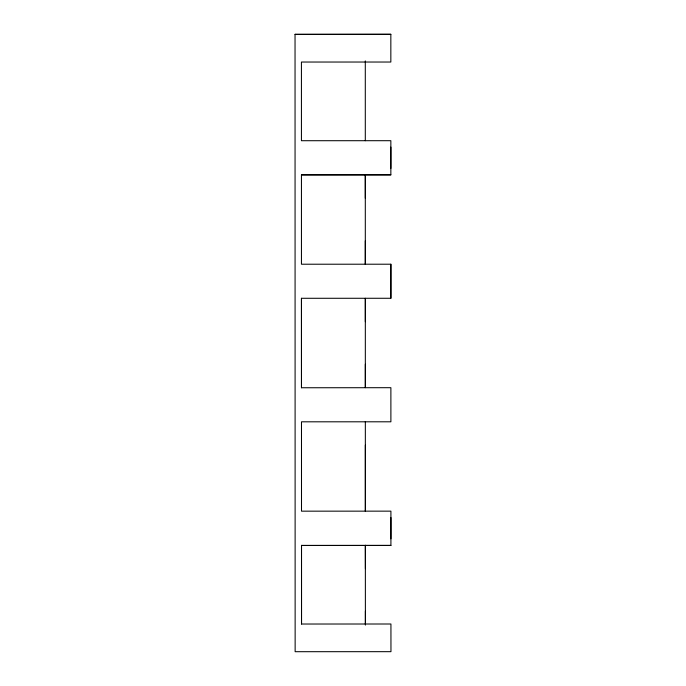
<?xml version="1.0" encoding="UTF-8"?>
<svg xmlns="http://www.w3.org/2000/svg" width="686" height="686" viewBox="0 0 686 686"><rect width="100%" height="100%" fill="white"/><g stroke="black" fill="none" stroke-linecap="round" stroke-linejoin="round"><path stroke-width="1.03" d="M365.321 240.812L365.312 264.213L365.304 174.827L365.312 198.228M365.398 625.083L365.398 611.252M365.346 511.147L365.346 445.171M365.338 364.266L365.338 387.676L365.329 298.273L365.338 321.691M295.04 34.309L295.143 651.7L390.96 651.674L390.934 624.003L301.523 624.028L301.506 545.456L390.917 545.43L390.909 511.147L301.506 511.164L301.488 421.813L390.891 421.796L390.883 387.693L301.48 387.753L301.454 298.29L390.866 298.273L390.866 264.213L301.454 264.221L301.446 174.836L390.849 174.819L390.849 140.699L301.437 140.716L301.428 62.04L390.84 62.032L390.84 34.3L295.04 34.36L390.84 34.317M390.849 168.43L390.849 147.087M301.48 387.753L301.463 298.281M390.849 174.853L301.446 174.87M301.506 545.456L390.917 545.43M390.891 517.527L390.891 538.819M365.338 421.496L365.372 511.147M365.398 568.677L365.355 545.224L365.389 624.011M390.866 264.213L390.866 298.273M365.295 60.9L365.304 140.707M301.514 545.319L301.523 624.02"/></g></svg>
